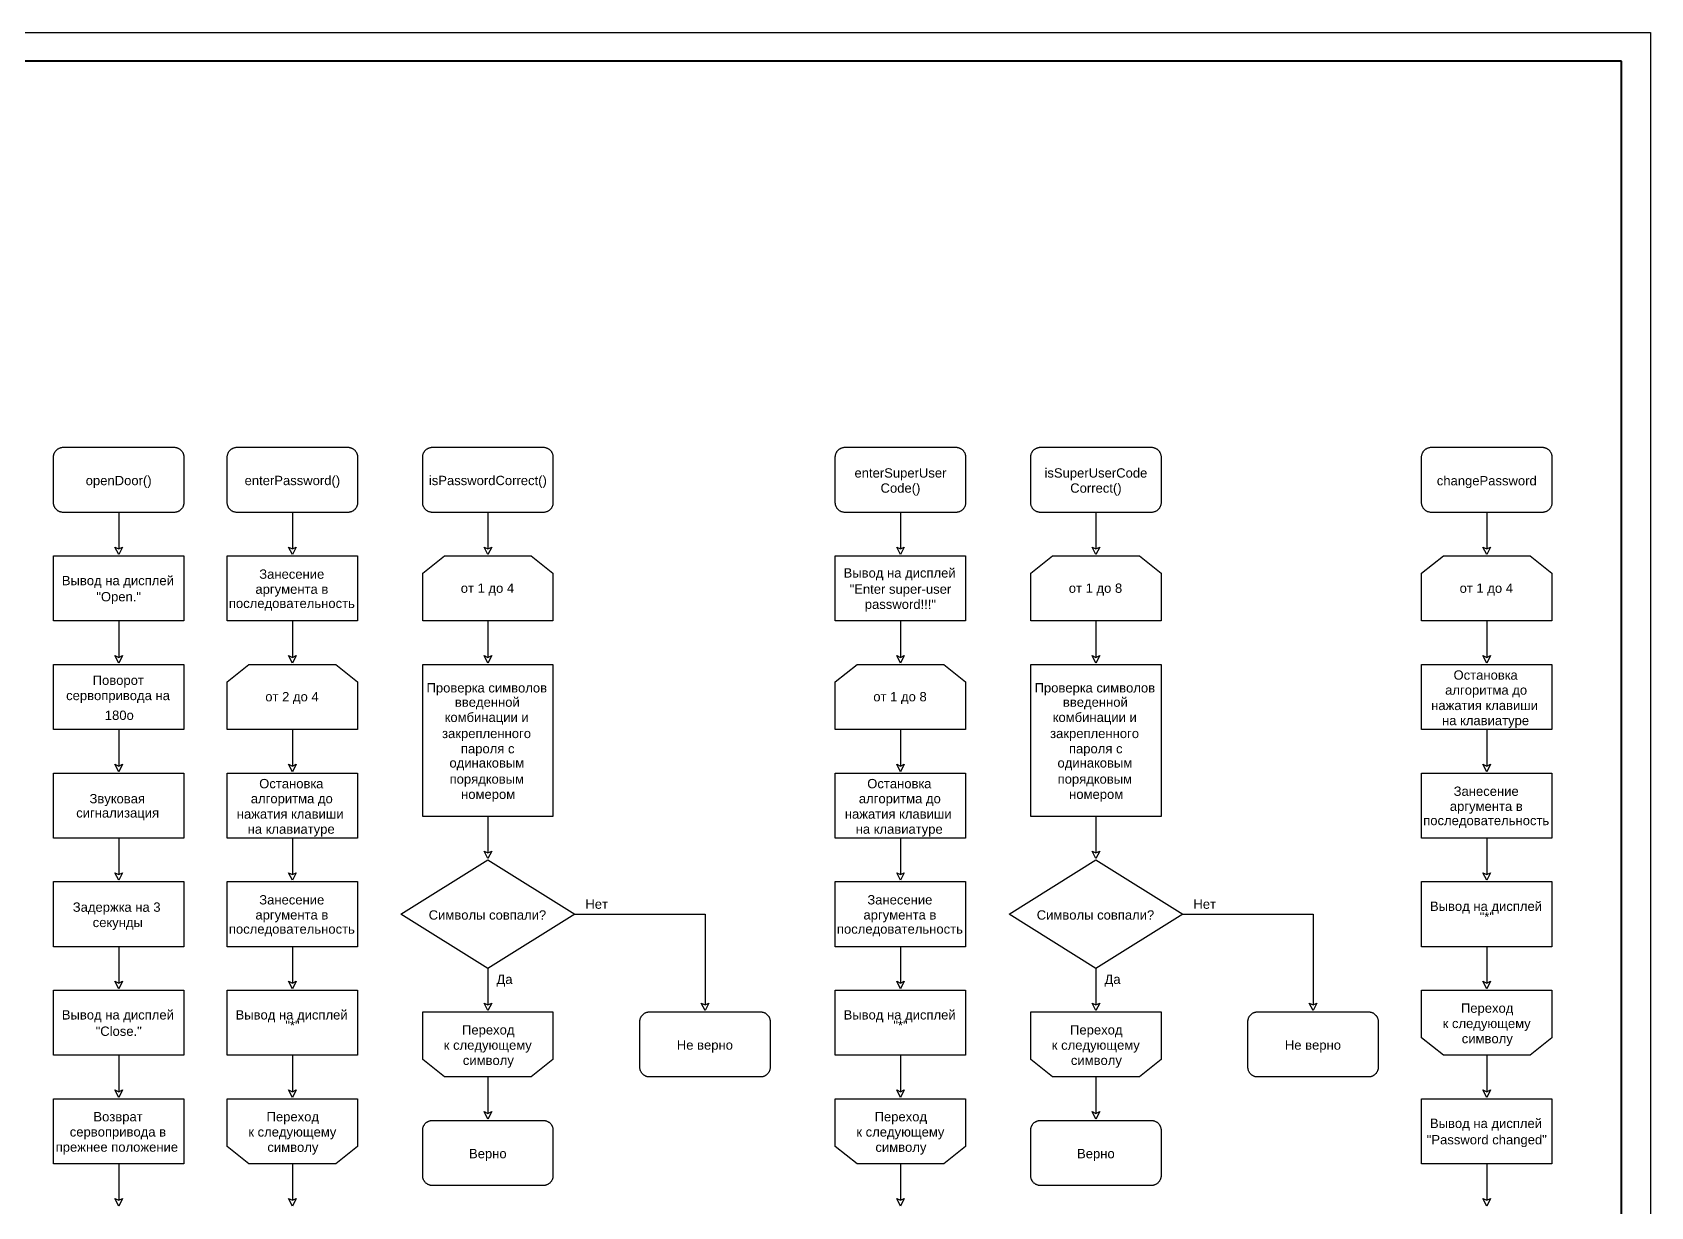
# Model space of a CAD drawing. Header units: millimetres. Extents: x 298 to 1740, y 2 to 447.
# Drawn here: x 1460.5 to 1739.8, y 244.8 to 447.4 of the extents above; entities that cross this region are included whole.
import ezdxf

# ---------------------------------------------------------------- set-up
doc = ezdxf.new("R2010")
doc.units = ezdxf.units.MM
doc.layers.add('PDF _Геометрия', color=7, linetype='Continuous')
doc.layers.add('PDF _Текст', color=7, linetype='Continuous')
doc.layers.add('Основная', color=7, linetype='Continuous', lineweight=40)
doc.styles.add('PDF Arial', font='arial.ttf')

msp = doc.modelspace()

# ---------------------------------------------------------------- linework, layer by layer
msp.add_lwpolyline([(1739.81, 27.43), (1142.81, 27.43), (1142.81, 447.43), (1739.81, 447.43)], close=True)
at = {"layer": 'PDF _Геометрия', "lineweight": 30}
for points in [[(1464.4, 365.47, -0.024469), (1464.33, 365.61, -0.024559), (1464.27, 365.77, -0.024677), (1464.23, 365.93, -0.024617), (1464.21, 366.09, -0.024592), (1464.2, 366.26), (1464.2, 374.13, -0.024507), (1464.21, 374.3, -0.024427), (1464.23, 374.46, -0.024472), (1464.27, 374.62, -0.024455), (1464.33, 374.78, -0.024468), (1464.4, 374.93, -0.024445), (1464.48, 375.07, -0.024367), (1464.58, 375.2, -0.024527), (1464.69, 375.32, -0.024617), (1464.82, 375.43, -0.024564), (1464.95, 375.53, -0.024464), (1465.09, 375.62, -0.024562), (1465.24, 375.69, -0.02457), (1465.4, 375.74, -0.024554), (1465.56, 375.78, -0.024548), (1465.72, 375.81, -0.024565), (1465.89, 375.82), (1485, 375.82, -0.024561), (1485.16, 375.81, -0.024546), (1485.33, 375.78, -0.024572), (1485.49, 375.74, -0.024533), (1485.64, 375.69, -0.024499), (1485.79, 375.62, -0.024579), (1485.94, 375.53, -0.024558), (1486.07, 375.43, -0.02462), (1486.19, 375.32, -0.024684), (1486.3, 375.2, -0.024645), (1486.4, 375.07, -0.024553), (1486.49, 374.93, -0.024737), (1486.56, 374.78, -0.024554), (1486.61, 374.62, -0.024576), (1486.65, 374.46, -0.024614), (1486.68, 374.3, -0.024592), (1486.68, 374.13), (1486.68, 366.26, -0.024592), (1486.68, 366.09, -0.024615), (1486.65, 365.93, -0.024576), (1486.61, 365.77, -0.024556), (1486.56, 365.61, -0.024739), (1486.49, 365.47, -0.024647), (1486.4, 365.32, -0.024542), (1486.3, 365.19, -0.024606), (1486.19, 365.07, -0.024623), (1486.07, 364.96, -0.024561), (1485.94, 364.86, -0.024582), (1485.79, 364.77, -0.024595), (1485.64, 364.7, -0.024566), (1485.49, 364.65, -0.024599), (1485.33, 364.61, -0.024555), (1485.16, 364.58, -0.024561), (1485, 364.57), (1465.89, 364.57, -0.024561), (1465.72, 364.58, -0.024546), (1465.56, 364.61, -0.024552), (1465.4, 364.65, -0.024535), (1465.24, 364.7, -0.024522), (1465.09, 364.77, -0.02457), (1464.95, 364.86, -0.024565), (1464.82, 364.96, -0.02462), (1464.69, 365.07, -0.024529), (1464.58, 365.19, -0.024366), (1464.48, 365.32, -0.024448)], [(1494.38, 365.47, -0.024564), (1494.31, 365.61, -0.024559), (1494.25, 365.77, -0.024575), (1494.21, 365.93, -0.024407), (1494.19, 366.09, -0.02438), (1494.18, 366.26), (1494.18, 374.13, -0.024486), (1494.19, 374.3, -0.024511), (1494.21, 374.46, -0.024576), (1494.25, 374.62, -0.024456), (1494.31, 374.78, -0.024562), (1494.38, 374.93, -0.024447), (1494.46, 375.07, -0.024521), (1494.56, 375.2, -0.024448), (1494.67, 375.32, -0.02462), (1494.8, 375.43, -0.024539), (1494.93, 375.53, -0.024453), (1495.07, 375.62, -0.024595), (1495.22, 375.69, -0.024531), (1495.38, 375.74, -0.024531), (1495.54, 375.78, -0.024545), (1495.7, 375.81, -0.024554), (1495.87, 375.82), (1514.98, 375.82, -0.024561), (1515.14, 375.81, -0.024559), (1515.31, 375.78, -0.02455), (1515.47, 375.74, -0.024572), (1515.62, 375.69, -0.024544), (1515.77, 375.62, -0.02463), (1515.92, 375.53, -0.024558), (1516.05, 375.43, -0.02462), (1516.17, 375.32, -0.024747), (1516.28, 375.2, -0.024715), (1516.38, 375.07, -0.024735), (1516.47, 374.93, -0.024737), (1516.54, 374.78, -0.024734), (1516.59, 374.62, -0.024782), (1516.63, 374.46, -0.024614), (1516.66, 374.3, -0.024698), (1516.67, 374.13), (1516.67, 366.26, -0.024698), (1516.66, 366.09, -0.024615), (1516.63, 365.93, -0.024782), (1516.59, 365.77, -0.024736), (1516.54, 365.61, -0.024645), (1516.47, 365.47, -0.024736), (1516.38, 365.32, -0.024797), (1516.28, 365.19, -0.02475), (1516.17, 365.07, -0.024625), (1516.05, 364.96, -0.024558), (1515.92, 364.86, -0.024636), (1515.77, 364.77, -0.024547), (1515.62, 364.7, -0.024608), (1515.47, 364.65, -0.024549), (1515.31, 364.61, -0.024568), (1515.14, 364.58, -0.024561), (1514.98, 364.57), (1495.87, 364.57, -0.024559), (1495.7, 364.58, -0.024558), (1495.54, 364.61, -0.024552), (1495.38, 364.65, -0.024535), (1495.22, 364.7, -0.024598), (1495.07, 364.77, -0.02445), (1494.93, 364.86, -0.02454), (1494.8, 364.96, -0.024623), (1494.67, 365.07, -0.02445), (1494.56, 365.19, -0.024519), (1494.46, 365.32, -0.02445)], [(1528.11, 365.47, -0.024469), (1528.04, 365.61, -0.024458), (1527.98, 365.77, -0.024576), (1527.94, 365.93, -0.024407), (1527.92, 366.09, -0.024486), (1527.91, 366.26), (1527.91, 374.13, -0.024486), (1527.92, 374.3, -0.024406), (1527.94, 374.46, -0.024577), (1527.98, 374.62, -0.024455), (1528.04, 374.78, -0.024468), (1528.11, 374.93, -0.024447), (1528.19, 375.07, -0.024521), (1528.29, 375.2, -0.024448), (1528.4, 375.32, -0.024492), (1528.52, 375.43, -0.024473), (1528.66, 375.53, -0.024562), (1528.8, 375.62, -0.024513), (1528.95, 375.69, -0.02457), (1529.1, 375.74, -0.024554), (1529.26, 375.78, -0.024548), (1529.43, 375.81, -0.024565), (1529.59, 375.82), (1548.71, 375.82, -0.024561), (1548.87, 375.81, -0.024574), (1549.04, 375.78, -0.024597), (1549.2, 375.74, -0.024533), (1549.35, 375.69, -0.02468), (1549.5, 375.62, -0.024633), (1549.64, 375.53, -0.024619), (1549.78, 375.43, -0.02462), (1549.9, 375.32, -0.024527), (1550.01, 375.2, -0.024626), (1550.11, 375.07, -0.024646), (1550.19, 374.93, -0.024545), (1550.26, 374.78, -0.024633), (1550.32, 374.62, -0.024577), (1550.36, 374.46, -0.02453), (1550.38, 374.3, -0.024719), (1550.39, 374.13), (1550.39, 366.26, -0.024719), (1550.38, 366.09, -0.024532), (1550.36, 365.93, -0.024576), (1550.32, 365.77, -0.024635), (1550.26, 365.61, -0.024547), (1550.19, 365.47, -0.024736), (1550.11, 365.32, -0.024542), (1550.01, 365.19, -0.024529), (1549.9, 365.07, -0.024625), (1549.78, 364.96, -0.024558), (1549.64, 364.86, -0.024636), (1549.5, 364.77, -0.024637), (1549.35, 364.7, -0.024608), (1549.2, 364.65, -0.024567), (1549.04, 364.61, -0.024583), (1548.87, 364.58, -0.024561), (1548.71, 364.57), (1529.59, 364.57, -0.024561), (1529.43, 364.58, -0.024546), (1529.26, 364.61, -0.024552), (1529.1, 364.65, -0.024535), (1528.95, 364.7, -0.024474), (1528.8, 364.77, -0.024559), (1528.66, 364.86, -0.024474), (1528.52, 364.96, -0.024495), (1528.4, 365.07, -0.02445), (1528.29, 365.19, -0.024519), (1528.19, 365.32, -0.02445)], [(1599.31, 365.47, -0.02437), (1599.24, 365.61, -0.024258), (1599.18, 365.77, -0.024574), (1599.14, 365.93, -0.024513), (1599.12, 366.09, -0.024698), (1599.11, 366.26), (1599.11, 374.13, -0.024698), (1599.12, 374.3, -0.024512), (1599.14, 374.46, -0.024574), (1599.18, 374.62, -0.024257), (1599.24, 374.78, -0.024369), (1599.31, 374.93, -0.024467), (1599.39, 375.07, -0.024195), (1599.49, 375.2, -0.024451), (1599.6, 375.32, -0.024612), (1599.73, 375.43, -0.024506), (1599.86, 375.53, -0.024565), (1600, 375.62, -0.02452), (1600.15, 375.69, -0.024495), (1600.31, 375.74, -0.024574), (1600.47, 375.78, -0.024517), (1600.63, 375.81, -0.024551), (1600.8, 375.82), (1619.91, 375.82, -0.024568), (1620.07, 375.81, -0.024614), (1620.24, 375.78, -0.02462), (1620.4, 375.74, -0.024579), (1620.55, 375.69, -0.024686), (1620.7, 375.62, -0.02468), (1620.85, 375.53, -0.024598), (1620.98, 375.43, -0.024332), (1621.1, 375.32, -0.024765), (1621.21, 375.2, -0.024557), (1621.31, 375.07, -0.024646), (1621.4, 374.93, -0.024352), (1621.47, 374.78, -0.024452), (1621.52, 374.62, -0.024578), (1621.56, 374.46, -0.02472), (1621.59, 374.3, -0.024698), (1621.6, 374.13), (1621.6, 366.26, -0.024698), (1621.59, 366.09, -0.024721), (1621.56, 365.93, -0.024782), (1621.52, 365.77, -0.024456), (1621.47, 365.61, -0.024332), (1621.4, 365.47, -0.02461), (1621.31, 365.32, -0.024714), (1621.21, 365.19, -0.024768), (1621.1, 365.07, -0.024335), (1620.98, 364.96, -0.024492), (1620.85, 364.86, -0.024476), (1620.7, 364.77, -0.024591), (1620.55, 364.7, -0.024582), (1620.4, 364.65, -0.024618), (1620.24, 364.61, -0.024611), (1620.07, 364.58, -0.024564), (1619.91, 364.57), (1600.8, 364.57, -0.024547), (1600.63, 364.58, -0.024514), (1600.47, 364.61, -0.024573), (1600.31, 364.65, -0.024499), (1600.15, 364.7, -0.024507), (1600, 364.77, -0.024562), (1599.86, 364.86, -0.024495), (1599.73, 364.96, -0.024478), (1599.6, 365.07, -0.024453), (1599.49, 365.19, -0.024193), (1599.39, 365.32, -0.02447)], [(1633.04, 365.47, -0.024565), (1632.97, 365.61, -0.024658), (1632.91, 365.77, -0.02437), (1632.87, 365.93, -0.024323), (1632.85, 366.09, -0.024274), (1632.84, 366.26), (1632.84, 374.13, -0.024273), (1632.85, 374.3, -0.024322), (1632.87, 374.46, -0.02437), (1632.91, 374.62, -0.024656), (1632.97, 374.78, -0.024563), (1633.04, 374.93, -0.024627), (1633.12, 375.07, -0.02437), (1633.22, 375.2, -0.024587), (1633.33, 375.32, -0.024474), (1633.45, 375.43, -0.024615), (1633.59, 375.53, -0.024674), (1633.73, 375.62, -0.024601), (1633.88, 375.69, -0.024495), (1634.04, 375.74, -0.024574), (1634.2, 375.78, -0.024514), (1634.36, 375.81, -0.024558), (1634.52, 375.82), (1653.64, 375.82, -0.02457), (1653.8, 375.81, -0.024589), (1653.97, 375.78, -0.024627), (1654.13, 375.74, -0.024637), (1654.28, 375.69, -0.024589), (1654.43, 375.62, -0.024691), (1654.57, 375.53, -0.02449), (1654.71, 375.43, -0.024622), (1654.83, 375.32, -0.02474), (1654.94, 375.2, -0.024549), (1655.04, 375.07, -0.024646), (1655.12, 374.93, -0.024739), (1655.2, 374.78, -0.024652), (1655.25, 374.62, -0.024782), (1655.29, 374.46, -0.02495), (1655.32, 374.3, -0.024931), (1655.32, 374.13), (1655.32, 366.26, -0.024932), (1655.32, 366.09, -0.024951), (1655.29, 365.93, -0.024782), (1655.25, 365.77, -0.024654), (1655.2, 365.61, -0.024741), (1655.12, 365.47, -0.024647), (1655.04, 365.32, -0.024548), (1654.94, 365.19, -0.024742), (1654.83, 365.07, -0.024763), (1654.71, 364.96, -0.024624), (1654.57, 364.86, -0.024677), (1654.43, 364.77, -0.024679), (1654.28, 364.7, -0.024576), (1654.13, 364.65, -0.024618), (1653.97, 364.61, -0.024587), (1653.8, 364.58, -0.024567), (1653.64, 364.57), (1634.52, 364.57, -0.024554), (1634.36, 364.58, -0.024511), (1634.2, 364.61, -0.024573), (1634.04, 364.65, -0.024499), (1633.88, 364.7, -0.024604), (1633.73, 364.77, -0.024556), (1633.59, 364.86, -0.024495), (1633.45, 364.96, -0.024478), (1633.33, 365.07, -0.02459), (1633.22, 365.19, -0.024368), (1633.12, 365.32, -0.02463)], [(1700.49, 365.47, -0.024373), (1700.42, 365.61, -0.024258), (1700.37, 365.77, -0.024574), (1700.33, 365.93, -0.024723), (1700.3, 366.09, -0.024274), (1700.29, 366.26), (1700.29, 374.13, -0.024273), (1700.3, 374.3, -0.024722), (1700.33, 374.46, -0.02437), (1700.37, 374.62, -0.024254), (1700.42, 374.78, -0.024369), (1700.49, 374.93, -0.024471), (1700.58, 375.07, -0.024361), (1700.68, 375.2, -0.024451), (1700.79, 375.32, -0.024327), (1700.91, 375.43, -0.024506), (1701.04, 375.53, -0.024565), (1701.19, 375.62, -0.024601), (1701.33, 375.69, -0.024703), (1701.49, 375.74, -0.024586), (1701.65, 375.78, -0.024604), (1701.81, 375.81, -0.024568), (1701.98, 375.82), (1721.09, 375.82, -0.024568), (1721.26, 375.81, -0.02452), (1721.42, 375.78, -0.024586), (1721.58, 375.74, -0.024637), (1721.74, 375.69, -0.024589), (1721.89, 375.62, -0.024691), (1722.03, 375.53, -0.024358), (1722.16, 375.43, -0.024627), (1722.29, 375.32, -0.024765), (1722.4, 375.2, -0.024715), (1722.49, 375.07, -0.024624), (1722.58, 374.93, -0.024739), (1722.65, 374.78, -0.024854), (1722.71, 374.62, -0.024391), (1722.75, 374.46, -0.024529), (1722.77, 374.3, -0.024507), (1722.78, 374.13), (1722.78, 366.26, -0.024507), (1722.77, 366.09, -0.02453), (1722.75, 365.93, -0.02439), (1722.71, 365.77, -0.024856), (1722.65, 365.61, -0.024741), (1722.58, 365.47, -0.024625), (1722.49, 365.32, -0.024714), (1722.4, 365.19, -0.024768), (1722.29, 365.07, -0.02463), (1722.16, 364.96, -0.02436), (1722.03, 364.86, -0.024677), (1721.89, 364.77, -0.024679), (1721.74, 364.7, -0.024576), (1721.58, 364.65, -0.024578), (1721.42, 364.61, -0.024518), (1721.26, 364.58, -0.024564), (1721.09, 364.57), (1701.98, 364.57, -0.024564), (1701.81, 364.58, -0.024601), (1701.65, 364.61, -0.024585), (1701.49, 364.65, -0.024707), (1701.33, 364.7, -0.024604), (1701.19, 364.77, -0.024562), (1701.04, 364.86, -0.024502), (1700.91, 364.96, -0.024335), (1700.79, 365.07, -0.024615), (1700.68, 365.19, -0.024526), (1700.58, 365.32, -0.024452)], [(1565.58, 268.03, -0.024576), (1565.51, 268.18, -0.024666), (1565.46, 268.34, -0.024584), (1565.42, 268.5, -0.024522), (1565.39, 268.66, -0.024508), (1565.38, 268.82), (1565.38, 276.69, -0.024506), (1565.39, 276.86, -0.02453), (1565.42, 277.02, -0.024354), (1565.46, 277.18, -0.024407), (1565.51, 277.34, -0.024567), (1565.58, 277.49, -0.024406), (1565.67, 277.63, -0.024509), (1565.77, 277.76, -0.024411), (1565.88, 277.89, -0.024502), (1566, 278, -0.024426), (1566.13, 278.1, -0.02449), (1566.27, 278.18, -0.024481), (1566.42, 278.25, -0.024434), (1566.58, 278.31, -0.024546), (1566.74, 278.35, -0.024523), (1566.9, 278.37, -0.024533), (1567.07, 278.38), (1586.18, 278.38, -0.024533), (1586.35, 278.37, -0.024564), (1586.51, 278.35, -0.024591), (1586.67, 278.31, -0.02457), (1586.83, 278.25, -0.024648), (1586.98, 278.18, -0.024714), (1587.12, 278.1, -0.024661), (1587.25, 278, -0.024507), (1587.37, 277.89, -0.024589), (1587.49, 277.76, -0.024526), (1587.58, 277.63, -0.024606), (1587.67, 277.49, -0.024547), (1587.74, 277.34, -0.024424), (1587.8, 277.18, -0.024579), (1587.84, 277.02, -0.024947), (1587.86, 276.86, -0.024506), (1587.87, 276.69), (1587.87, 268.82, -0.024508), (1587.86, 268.66, -0.02494), (1587.84, 268.5, -0.024792), (1587.8, 268.34, -0.024464), (1587.74, 268.18, -0.024573), (1587.67, 268.03, -0.024658), (1587.58, 267.89, -0.02475), (1587.49, 267.75, -0.024603), (1587.37, 267.63, -0.024474), (1587.25, 267.52, -0.024737), (1587.12, 267.42, -0.024702), (1586.98, 267.34, -0.024706), (1586.83, 267.27, -0.024709), (1586.67, 267.21, -0.024612), (1586.51, 267.17, -0.024606), (1586.35, 267.15, -0.024596), (1586.18, 267.14), (1567.07, 267.14, -0.024596), (1566.9, 267.15, -0.024565), (1566.74, 267.17, -0.024526), (1566.58, 267.21, -0.024527), (1566.42, 267.27, -0.024417), (1566.27, 267.34, -0.024435), (1566.13, 267.42, -0.02433), (1566, 267.52, -0.024442), (1565.88, 267.63, -0.024587), (1565.77, 267.75, -0.024724), (1565.67, 267.89, -0.024276)], [(1670.51, 268.03, -0.024398), (1670.44, 268.18, -0.024266), (1670.39, 268.34, -0.024584), (1670.35, 268.5, -0.024312), (1670.32, 268.66, -0.024508), (1670.31, 268.82), (1670.31, 276.69, -0.024506), (1670.32, 276.86, -0.02432), (1670.35, 277.02, -0.024354), (1670.39, 277.18, -0.024207), (1670.44, 277.34, -0.024372), (1670.51, 277.49, -0.024606), (1670.6, 277.63, -0.024522), (1670.7, 277.76, -0.024436), (1670.81, 277.89, -0.024502), (1670.93, 278, -0.024419), (1671.06, 278.1, -0.024479), (1671.21, 278.18, -0.024563), (1671.35, 278.25, -0.024571), (1671.51, 278.31, -0.024546), (1671.67, 278.35, -0.024551), (1671.83, 278.37, -0.024522), (1672, 278.38), (1691.11, 278.38, -0.024533), (1691.28, 278.37, -0.024602), (1691.44, 278.35, -0.024591), (1691.6, 278.31, -0.024505), (1691.76, 278.25, -0.024554), (1691.91, 278.18, -0.02472), (1692.05, 278.1, -0.024283), (1692.18, 278, -0.024655), (1692.3, 277.89, -0.024751), (1692.42, 277.76, -0.024867), (1692.51, 277.63, -0.024599), (1692.6, 277.49, -0.024742), (1692.67, 277.34, -0.024426), (1692.73, 277.18, -0.024783), (1692.77, 277.02, -0.024318), (1692.79, 276.86, -0.024273), (1692.8, 276.69), (1692.8, 268.82, -0.024486), (1692.79, 268.66, -0.024731), (1692.77, 268.5, -0.024792), (1692.73, 268.34, -0.024666), (1692.67, 268.18, -0.024768), (1692.6, 268.03, -0.024658), (1692.51, 267.89, -0.024733), (1692.42, 267.75, -0.024441), (1692.3, 267.63, -0.024622), (1692.18, 267.52, -0.024352), (1692.05, 267.42, -0.024686), (1691.91, 267.34, -0.024609), (1691.76, 267.27, -0.024644), (1691.6, 267.21, -0.024612), (1691.44, 267.17, -0.024644), (1691.28, 267.15, -0.024596), (1691.11, 267.14), (1672, 267.14, -0.024586), (1671.83, 267.15, -0.024593), (1671.67, 267.17, -0.024526), (1671.51, 267.21, -0.02467), (1671.35, 267.27, -0.024681), (1671.21, 267.34, -0.024429), (1671.06, 267.42, -0.024436), (1670.93, 267.52, -0.024442), (1670.81, 267.63, -0.02445), (1670.7, 267.75, -0.024571), (1670.6, 267.89, -0.024662)], [(1528.11, 249.29, -0.0245), (1528.04, 249.44, -0.024466), (1527.98, 249.6, -0.024573), (1527.94, 249.76, -0.02442), (1527.92, 249.92, -0.024481), (1527.91, 250.09), (1527.91, 257.96, -0.024483), (1527.92, 258.12, -0.024399), (1527.94, 258.29, -0.024566), (1527.98, 258.45, -0.024477), (1528.04, 258.6, -0.024471), (1528.11, 258.75, -0.02448), (1528.19, 258.89, -0.024521), (1528.29, 259.03, -0.024432), (1528.4, 259.15, -0.024441), (1528.52, 259.26, -0.024448), (1528.66, 259.36, -0.024591), (1528.8, 259.44, -0.024494), (1528.95, 259.51, -0.024602), (1529.1, 259.57, -0.024464), (1529.26, 259.61, -0.024559), (1529.43, 259.63, -0.024508), (1529.59, 259.64), (1548.71, 259.64, -0.024504), (1548.87, 259.63, -0.024584), (1549.04, 259.61, -0.024507), (1549.2, 259.57, -0.024565), (1549.35, 259.51, -0.024623), (1549.5, 259.44, -0.024625), (1549.64, 259.36, -0.024594), (1549.78, 259.26, -0.024569), (1549.9, 259.15, -0.024511), (1550.01, 259.03, -0.024625), (1550.11, 258.89, -0.024679), (1550.19, 258.75, -0.024549), (1550.26, 258.6, -0.024655), (1550.32, 258.45, -0.024566), (1550.36, 258.29, -0.024524), (1550.38, 258.12, -0.024716), (1550.39, 257.96), (1550.39, 250.09, -0.024715), (1550.38, 249.92, -0.024545), (1550.36, 249.76, -0.024573), (1550.32, 249.6, -0.024643), (1550.26, 249.44, -0.024578), (1550.19, 249.29, -0.02478), (1550.11, 249.15, -0.024588), (1550.01, 249.02, -0.024512), (1549.9, 248.89, -0.024649), (1549.78, 248.78, -0.024619), (1549.64, 248.68, -0.024642), (1549.5, 248.6, -0.024617), (1549.35, 248.53, -0.024636), (1549.2, 248.47, -0.02452), (1549.04, 248.43, -0.024638), (1548.87, 248.41, -0.024593), (1548.71, 248.4), (1529.59, 248.4, -0.024593), (1529.43, 248.41, -0.0246), (1529.26, 248.43, -0.024546), (1529.1, 248.47, -0.024603), (1528.95, 248.53, -0.024453), (1528.8, 248.6, -0.024571), (1528.66, 248.68, -0.024486), (1528.52, 248.78, -0.02447), (1528.4, 248.89, -0.024433), (1528.29, 249.02, -0.024567), (1528.19, 249.15, -0.024492)], [(1633.04, 249.29, -0.024596), (1632.97, 249.44, -0.024666), (1632.91, 249.6, -0.024367), (1632.87, 249.76, -0.024336), (1632.85, 249.92, -0.024269), (1632.84, 250.09), (1632.84, 257.96, -0.024271), (1632.85, 258.12, -0.024315), (1632.87, 258.29, -0.024359), (1632.91, 258.45, -0.024678), (1632.97, 258.6, -0.024567), (1633.04, 258.75, -0.024661), (1633.12, 258.89, -0.02437), (1633.22, 259.03, -0.024571), (1633.33, 259.15, -0.024424), (1633.45, 259.26, -0.02459), (1633.59, 259.36, -0.024703), (1633.73, 259.44, -0.024582), (1633.88, 259.51, -0.024528), (1634.04, 259.57, -0.024484), (1634.2, 259.61, -0.024524), (1634.36, 259.63, -0.024501), (1634.52, 259.64), (1653.64, 259.64, -0.024514), (1653.8, 259.63, -0.0246), (1653.97, 259.61, -0.024537), (1654.13, 259.57, -0.024669), (1654.28, 259.51, -0.024532), (1654.43, 259.44, -0.024683), (1654.57, 259.36, -0.024465), (1654.71, 259.26, -0.024571), (1654.83, 259.15, -0.024724), (1654.94, 259.03, -0.024548), (1655.04, 258.89, -0.024679), (1655.12, 258.75, -0.024742), (1655.2, 258.6, -0.024674), (1655.25, 258.45, -0.024771), (1655.29, 258.29, -0.024943), (1655.32, 258.12, -0.024928), (1655.32, 257.96), (1655.32, 250.09, -0.024927), (1655.32, 249.92, -0.024964), (1655.29, 249.76, -0.024779), (1655.25, 249.6, -0.024662), (1655.2, 249.44, -0.024771), (1655.12, 249.29, -0.024691), (1655.04, 249.15, -0.024594), (1654.94, 249.02, -0.024725), (1654.83, 248.89, -0.024786), (1654.71, 248.78, -0.024685), (1654.57, 248.68, -0.024683), (1654.43, 248.6, -0.024659), (1654.28, 248.53, -0.024603), (1654.13, 248.47, -0.024571), (1653.97, 248.43, -0.024641), (1653.8, 248.41, -0.024599), (1653.64, 248.4), (1634.52, 248.4, -0.024586), (1634.36, 248.41, -0.024565), (1634.2, 248.43, -0.024566), (1634.04, 248.47, -0.024567), (1633.88, 248.53, -0.024583), (1633.73, 248.6, -0.024568), (1633.59, 248.68, -0.024507), (1633.45, 248.78, -0.024453), (1633.33, 248.89, -0.024573), (1633.22, 249.02, -0.024416), (1633.12, 249.15, -0.024673)]]:
    msp.add_lwpolyline(points, format="xyb", close=True, dxfattribs=at)
for points in [[(1475.44, 364.57), (1475.44, 358.27)], [(1505.42, 364.57), (1505.42, 358.27)], [(1539.15, 364.57), (1539.15, 358.27)], [(1610.35, 364.57), (1610.35, 358.27)], [(1644.08, 364.57), (1644.08, 358.27)], [(1711.54, 364.57), (1711.54, 358.27)], [(1475.44, 345.84), (1475.44, 339.53)], [(1505.42, 345.84), (1505.42, 339.53)], [(1539.15, 345.84), (1539.15, 339.53)], [(1610.35, 345.84), (1610.35, 339.53)], [(1644.08, 345.84), (1644.08, 339.53)], [(1711.54, 345.84), (1711.54, 339.53)], [(1475.44, 327.1), (1475.44, 320.8)], [(1505.42, 327.1), (1505.42, 320.8)], [(1610.35, 327.1), (1610.35, 320.8)], [(1711.54, 327.1), (1711.54, 320.8)], [(1539.15, 312.11), (1539.15, 305.81)], [(1644.08, 312.11), (1644.08, 305.81)], [(1475.44, 308.36), (1475.44, 302.06)], [(1505.42, 308.36), (1505.42, 302.06)], [(1610.35, 308.36), (1610.35, 302.06)], [(1711.54, 308.36), (1711.54, 302.06)], [(1554.14, 295.24), (1576.63, 295.24), (1576.63, 279.57)], [(1659.07, 295.24), (1681.56, 295.24), (1681.56, 279.57)], [(1475.44, 289.62), (1475.44, 283.32)], [(1505.42, 289.62), (1505.42, 283.32)], [(1610.35, 289.62), (1610.35, 283.32)], [(1711.54, 289.62), (1711.54, 283.32)], [(1539.15, 285.88), (1539.15, 279.57)], [(1644.08, 285.88), (1644.08, 279.57)], [(1475.44, 270.89), (1475.44, 264.58)], [(1505.42, 270.89), (1505.42, 264.58)], [(1610.35, 270.89), (1610.35, 264.58)], [(1711.54, 270.89), (1711.54, 264.58)], [(1539.15, 267.14), (1539.15, 260.84)], [(1644.08, 267.14), (1644.08, 260.84)], [(1475.44, 252.15), (1475.44, 245.85)], [(1505.42, 252.15), (1505.42, 245.85)], [(1610.35, 252.15), (1610.35, 245.85)], [(1711.54, 252.15), (1711.54, 245.85)]]:
    msp.add_lwpolyline(points, dxfattribs=at)
for points in [[(1475.44, 357.29), (1474.79, 358.6), (1475.44, 358.27), (1476.1, 358.6)], [(1505.42, 357.29), (1504.77, 358.6), (1505.42, 358.27), (1506.08, 358.6)], [(1539.15, 357.29), (1538.49, 358.6), (1539.15, 358.27), (1539.81, 358.6)], [(1610.35, 357.29), (1609.7, 358.6), (1610.35, 358.27), (1611.01, 358.6)], [(1644.08, 357.29), (1643.43, 358.6), (1644.08, 358.27), (1644.74, 358.6)], [(1711.54, 357.29), (1710.88, 358.6), (1711.54, 358.27), (1712.19, 358.6)], [(1464.2, 357.08), (1486.68, 357.08), (1486.68, 345.84), (1464.2, 345.84)], [(1494.18, 357.08), (1516.67, 357.08), (1516.67, 345.84), (1494.18, 345.84)], [(1531.66, 357.08), (1546.65, 357.08), (1550.39, 354.08), (1550.39, 345.84), (1527.91, 345.84), (1527.91, 354.08)], [(1599.11, 357.08), (1621.6, 357.08), (1621.6, 345.84), (1599.11, 345.84)], [(1636.59, 357.08), (1651.58, 357.08), (1655.32, 354.08), (1655.32, 345.84), (1632.84, 345.84), (1632.84, 354.08)], [(1704.04, 357.08), (1719.03, 357.08), (1722.78, 354.08), (1722.78, 345.84), (1700.29, 345.84), (1700.29, 354.08)], [(1464.2, 338.34), (1486.68, 338.34), (1486.68, 327.1), (1464.2, 327.1)], [(1475.44, 338.55), (1474.79, 339.86), (1475.44, 339.53), (1476.1, 339.86)], [(1497.93, 338.34), (1512.92, 338.34), (1516.67, 335.34), (1516.67, 327.1), (1494.18, 327.1), (1494.18, 335.34)], [(1505.42, 338.55), (1504.77, 339.86), (1505.42, 339.53), (1506.08, 339.86)], [(1527.91, 338.34), (1550.39, 338.34), (1550.39, 312.11), (1527.91, 312.11)], [(1539.15, 338.55), (1538.49, 339.86), (1539.15, 339.53), (1539.81, 339.86)], [(1602.86, 338.34), (1617.85, 338.34), (1621.6, 335.34), (1621.6, 327.1), (1599.11, 327.1), (1599.11, 335.34)], [(1610.35, 338.55), (1609.7, 339.86), (1610.35, 339.53), (1611.01, 339.86)], [(1632.84, 338.34), (1655.32, 338.34), (1655.32, 312.11), (1632.84, 312.11)], [(1644.08, 338.55), (1643.43, 339.86), (1644.08, 339.53), (1644.74, 339.86)], [(1700.29, 338.34), (1722.78, 338.34), (1722.78, 327.1), (1700.29, 327.1)], [(1711.54, 338.55), (1710.88, 339.86), (1711.54, 339.53), (1712.19, 339.86)], [(1464.2, 319.6), (1486.68, 319.6), (1486.68, 308.36), (1464.2, 308.36)], [(1475.44, 319.81), (1474.79, 321.12), (1475.44, 320.8), (1476.1, 321.12)], [(1494.18, 319.6), (1516.67, 319.6), (1516.67, 308.36), (1494.18, 308.36)], [(1505.42, 319.81), (1504.77, 321.12), (1505.42, 320.8), (1506.08, 321.12)], [(1599.11, 319.6), (1621.6, 319.6), (1621.6, 308.36), (1599.11, 308.36)], [(1610.35, 319.81), (1609.7, 321.12), (1610.35, 320.8), (1611.01, 321.12)], [(1700.29, 319.6), (1722.78, 319.6), (1722.78, 308.36), (1700.29, 308.36)], [(1711.54, 319.81), (1710.88, 321.12), (1711.54, 320.8), (1712.19, 321.12)], [(1539.15, 304.61), (1554.14, 295.24), (1539.15, 285.88), (1524.16, 295.24)], [(1539.15, 304.82), (1538.49, 306.13), (1539.15, 305.81), (1539.81, 306.13)], [(1644.08, 304.61), (1659.07, 295.24), (1644.08, 285.88), (1629.09, 295.24)], [(1644.08, 304.82), (1643.43, 306.13), (1644.08, 305.81), (1644.74, 306.13)], [(1475.44, 301.08), (1474.79, 302.39), (1475.44, 302.06), (1476.1, 302.39)], [(1505.42, 301.08), (1504.77, 302.39), (1505.42, 302.06), (1506.08, 302.39)], [(1610.35, 301.08), (1609.7, 302.39), (1610.35, 302.06), (1611.01, 302.39)], [(1711.54, 301.08), (1710.88, 302.39), (1711.54, 302.06), (1712.19, 302.39)], [(1464.2, 300.87), (1486.68, 300.87), (1486.68, 289.62), (1464.2, 289.62)], [(1494.18, 300.87), (1516.67, 300.87), (1516.67, 289.62), (1494.18, 289.62)], [(1599.11, 300.87), (1621.6, 300.87), (1621.6, 289.62), (1599.11, 289.62)], [(1700.29, 300.87), (1722.78, 300.87), (1722.78, 289.62), (1700.29, 289.62)], [(1464.2, 282.13), (1486.68, 282.13), (1486.68, 270.89), (1464.2, 270.89)], [(1475.44, 282.34), (1474.79, 283.65), (1475.44, 283.32), (1476.1, 283.65)], [(1494.18, 282.13), (1516.67, 282.13), (1516.67, 270.89), (1494.18, 270.89)], [(1505.42, 282.34), (1504.77, 283.65), (1505.42, 283.32), (1506.08, 283.65)], [(1599.11, 282.13), (1621.6, 282.13), (1621.6, 270.89), (1599.11, 270.89)], [(1610.35, 282.34), (1609.7, 283.65), (1610.35, 283.32), (1611.01, 283.65)], [(1719.03, 270.89), (1704.04, 270.89), (1700.29, 273.88), (1700.29, 282.13), (1722.78, 282.13), (1722.78, 273.88)], [(1711.54, 282.34), (1710.88, 283.65), (1711.54, 283.32), (1712.19, 283.65)], [(1539.15, 278.59), (1538.49, 279.9), (1539.15, 279.57), (1539.81, 279.9)], [(1576.63, 278.59), (1575.97, 279.9), (1576.63, 279.57), (1577.28, 279.9)], [(1644.08, 278.59), (1643.43, 279.9), (1644.08, 279.57), (1644.74, 279.9)], [(1681.56, 278.59), (1680.9, 279.9), (1681.56, 279.57), (1682.21, 279.9)], [(1546.65, 267.14), (1531.66, 267.14), (1527.91, 270.14), (1527.91, 278.38), (1550.39, 278.38), (1550.39, 270.14)], [(1651.58, 267.14), (1636.59, 267.14), (1632.84, 270.14), (1632.84, 278.38), (1655.32, 278.38), (1655.32, 270.14)], [(1464.2, 263.39), (1486.68, 263.39), (1486.68, 252.15), (1464.2, 252.15)], [(1475.44, 263.6), (1474.79, 264.91), (1475.44, 264.58), (1476.1, 264.91)], [(1512.92, 252.15), (1497.93, 252.15), (1494.18, 255.15), (1494.18, 263.39), (1516.67, 263.39), (1516.67, 255.15)], [(1505.42, 263.6), (1504.77, 264.91), (1505.42, 264.58), (1506.08, 264.91)], [(1617.85, 252.15), (1602.86, 252.15), (1599.11, 255.15), (1599.11, 263.39), (1621.6, 263.39), (1621.6, 255.15)], [(1610.35, 263.6), (1609.7, 264.91), (1610.35, 264.58), (1611.01, 264.91)], [(1700.29, 263.39), (1722.78, 263.39), (1722.78, 252.15), (1700.29, 252.15)], [(1711.54, 263.6), (1710.88, 264.91), (1711.54, 264.58), (1712.19, 264.91)], [(1539.15, 259.85), (1538.49, 261.16), (1539.15, 260.84), (1539.81, 261.16)], [(1644.08, 259.85), (1643.43, 261.16), (1644.08, 260.84), (1644.74, 261.16)], [(1475.44, 244.86), (1474.79, 246.17), (1475.44, 245.85), (1476.1, 246.17)], [(1505.42, 244.86), (1504.77, 246.17), (1505.42, 245.85), (1506.08, 246.17)], [(1610.35, 244.86), (1609.7, 246.17), (1610.35, 245.85), (1611.01, 246.17)], [(1711.54, 244.86), (1710.88, 246.17), (1711.54, 245.85), (1712.19, 246.17)]]:
    msp.add_lwpolyline(points, close=True, dxfattribs=at)
at = {"layer": 'Основная'}
for p, q in [((1734.81, 442.43), (1162.81, 442.43)), ((1734.81, 32.43), (1734.81, 442.43))]:
    msp.add_line(p, q, dxfattribs=at)

# ---------------------------------------------------------------- texts
at = {"layer": 'PDF _Текст', "lineweight": 30, "attachment_point": 7, "style": 'PDF Arial'}
for s, insert, char_height in [('enterSuperUser', (1602.42, 370.1), 1.6095), ('isSuperUserCode', (1635.21, 370.1), 1.6095), ('openDoor()', (1469.75, 368.79), 1.61), ('enterPassword()', (1497.17, 368.8), 1.6095), ('isPasswordCorrect()', (1528.97, 368.8), 1.6095), ('Code()', (1606.92, 367.49), 1.61), ('Correct()', (1639.65, 367.49), 1.61), ('changePassword', (1702.91, 368.76), 1.6095), ('Занесение', (1499.7, 353.1), 1.61), ('Вывод на дисплей', (1600.54, 352.86), 1.6095), ('Вывод на дисплей', (1465.63, 351.54), 1.6095), ('от 1 до 4', (1534.47, 350.23), 1.61), ('"Enter super-user', (1601.58, 350.05), 1.6095), ('от 1 до 8', (1639.4, 350.23), 1.61), ('от 1 до 4', (1706.85, 350.23), 1.61), ('"Open."', (1471.58, 348.74), 1.61), ('последовательность', (1494.46, 347.61), 1.6095), ('аргумента в', (1499.04, 350.04), 1.6095), ('password!!!"', (1604.2, 347.43), 1.6095), ('Поворот', (1470.95, 334.32), 1.61), ('Остановка', (1705.8, 335.68), 1.61), ('сервопривода на', (1466.37, 331.69), 1.6095), ('от 2 до 4', (1500.74, 331.5), 1.61), ('Проверка символов', (1528.57, 333.01), 1.6095), ('введенной', (1533.46, 330.56), 1.61), ('от 1 до 8', (1605.67, 331.5), 1.61), ('Проверка символов', (1633.5, 333.01), 1.6095), ('введенной', (1638.39, 330.56), 1.61), ('алгоритма до', (1704.35, 332.63), 1.6095), ('180о', (1473.05, 328.74), 1.61), ('комбинации и', (1531.7, 327.94), 1.6095), ('комбинации и', (1636.64, 327.94), 1.6095), ('нажатия клавиши', (1701.94, 330.44), 1.6095), ('закрепленного', (1531.25, 325.14), 1.6095), ('закрепленного', (1636.18, 325.14), 1.6095), ('на клавиатуре', (1703.82, 327.37), 1.6095), ('пароля с', (1534.5, 322.51), 1.61), ('пароля с', (1639.43, 322.51), 1.61), ('одинаковым', (1532.52, 320.07), 1.61), ('одинаковым', (1637.45, 320.07), 1.61), ('Остановка', (1499.69, 316.94), 1.61), ('порядковым', (1532.55, 317.27), 1.61), ('Остановка', (1604.62, 316.94), 1.61), ('порядковым', (1637.48, 317.27), 1.61), ('Звуковая', (1470.41, 313.88), 1.61), ('алгоритма до', (1498.24, 313.89), 1.6095), ('номером', (1534.53, 314.64), 1.61), ('алгоритма до', (1603.17, 313.89), 1.6095), ('номером', (1639.46, 314.64), 1.61), ('Занесение', (1705.82, 315.63), 1.61), ('сигнализация', (1468.11, 311.45), 1.6095), ('нажатия клавиши', (1495.82, 311.7), 1.6095), ('нажатия клавиши', (1600.75, 311.7), 1.6095), ('аргумента в', (1705.16, 312.57), 1.6095), ('на клавиатуре', (1497.7, 308.63), 1.6095), ('на клавиатуре', (1602.63, 308.63), 1.6095), ('последовательность', (1700.57, 310.13), 1.6095), ('Задержка на 3', (1467.52, 295.16), 1.6095), ('Занесение', (1499.7, 296.89), 1.61), ('Нет', (1555.98, 296.14), 1.61), ('Занесение', (1604.64, 296.89), 1.61), ('Нет', (1660.91, 296.14), 1.61), ('Вывод на дисплей', (1701.73, 295.33), 1.6095), ('секунды', (1470.96, 292.52), 1.61), ('аргумента в', (1499.04, 293.83), 1.6095), ('Символы совпали?', (1528.94, 294.27), 1.6095), ('аргумента в', (1603.97, 293.83), 1.6095), ('Символы совпали?', (1633.87, 294.27), 1.6095), ('"*"', (1710.3, 293.96), 1.61), ('последовательность', (1494.46, 291.4), 1.6095), ('последовательность', (1599.39, 291.4), 1.6095), ('Да', (1540.64, 282.72), 1.61), ('Да', (1645.57, 282.72), 1.61), ('Переход', (1707.07, 277.73), 1.61), ('Вывод на дисплей', (1465.63, 276.59), 1.6095), ('Вывод на дисплей', (1495.61, 276.59), 1.6095), ('"*"', (1504.19, 275.23), 1.61), ('Вывод на дисплей', (1600.54, 276.59), 1.6095), ('"*"', (1609.12, 275.23), 1.61), ('к следующему', (1703.92, 275.09), 1.6095), ('"Close."', (1471.46, 274.21), 1.61), ('Переход', (1534.69, 273.98), 1.61), ('Переход', (1639.62, 273.98), 1.61), ('символу', (1707.22, 272.47), 1.61), ('к следующему', (1531.54, 271.35), 1.6095), ('Не верно', (1571.76, 271.36), 1.61), ('к следующему', (1636.47, 271.35), 1.6095), ('Не верно', (1676.69, 271.36), 1.61), ('символу', (1534.83, 268.72), 1.61), ('символу', (1639.76, 268.72), 1.61), ('Возврат', (1471.08, 258.99), 1.61), ('Переход', (1500.96, 258.99), 1.61), ('Переход', (1605.89, 258.99), 1.61), ('Вывод на дисплей', (1701.73, 257.86), 1.6095), ('сервопривода в', (1467, 256.37), 1.6095), ('к следующему', (1497.81, 256.36), 1.6095), ('к следующему', (1602.74, 256.36), 1.6095), ('"Password changed"', (1701.18, 255.02), 1.6095), ('прежнее положение', (1464.57, 253.75), 1.6095), ('символу', (1501.1, 253.73), 1.61), ('Верно', (1535.9, 252.62), 1.61), ('символу', (1606.03, 253.73), 1.61), ('Верно', (1640.83, 252.62), 1.61)]:
    msp.add_mtext(s, dxfattribs=dict(at, insert=insert, char_height=char_height))

doc.saveas('drawing.dxf')
